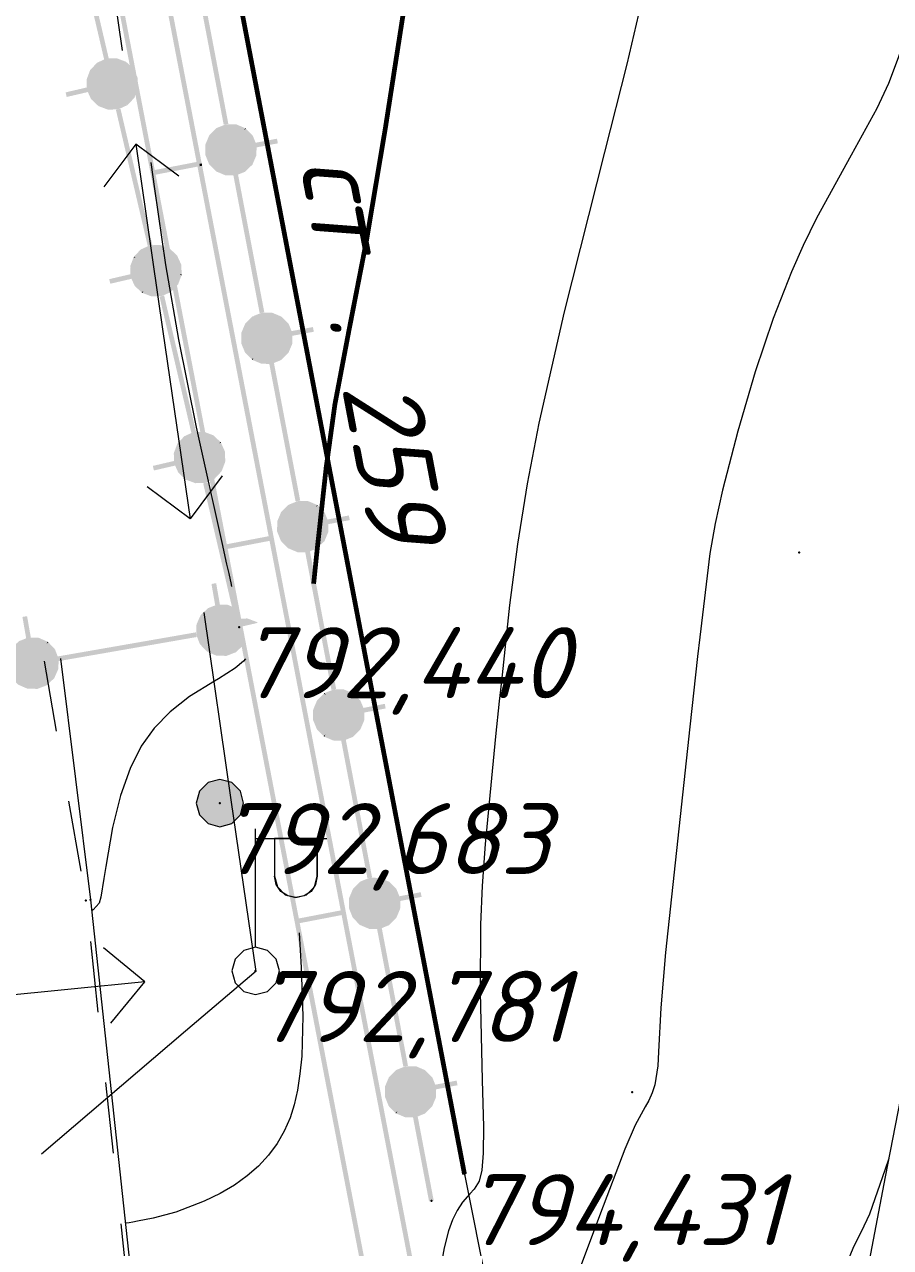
# Model space of a CAD drawing. Header units: metres. Extents: x 629572 to 645168, y 4785785 to 4790166.
# Drawn here: x 634845.56 to 634863.84, y 4788243.38 to 4788269.22 of the extents above; entities that cross this region are included whole.
import ezdxf

# ---------------------------------------------------------------- set-up
doc = ezdxf.new("R2010")
doc.units = ezdxf.units.M
doc.linetypes.add('Сплошная', pattern=[0])
doc.linetypes.add('Штриховая 1.5-1.5', pattern=[3, 1.5, -1.5])
doc.layers.get('0').update_dxf_attribs({"linetype": 'CONTINUOUS'})
for name, color, linetype in [('Газопровод подземный', 7, 'CONTINUOUS'), ('Горизонтали', 7, 'CONTINUOUS'), ('Дороги  грунтовые_ проселочные (бровка-сплошная)', 7, 'CONTINUOUS'), ('Дороги с покрытием (край_ бровка)', 7, 'CONTINUOUS'), ('Нурсултан', 7, 'CONTINUOUS'), ('Ограды каменные и жб (H более 1м) - по краю', 7, 'CONTINUOUS'), ('Ограды металлические (H более 1м) на металлических круглых столбах с шагом', 7, 'CONTINUOUS'), ('Проезжие части улиц и тротуаров (без бортового камня)', 7, 'CONTINUOUS'), ('Столбы металлические', 7, 'CONTINUOUS'), ('Фонарь электр._ на мет.столб', 7, 'CONTINUOUS')]:
    doc.layers.add(name, color=color, linetype=linetype)
doc.layers.add('ЛЭП н.напряж. подзем.', color=10, linetype='SIL_KAB_NIZVOLT', lineweight=13)
doc.styles.add('ISOCPEUR', font='isocpeui.ttf')
doc.styles.get("Standard").update_dxf_attribs({"font": 'isocpeui.ttf'})
doc.linetypes.add('GAZ_NADZ', pattern='A,10,-2.2,["|",Standard,S=1.8,R=0,X=-1.5,Y=-1],0,["-",Standard,S=1.5,R=0,X=-1.5,Y=0.05],-0.05', length=12.25)
doc.linetypes.add('GAZ_PODZ', pattern='A,4,-2.2,["|",Standard,S=1.8,R=0,X=-1.5,Y=-1],0,["-",Standard,S=1.5,R=0,X=-1.5,Y=0.05],4,-2,10,-2', length=24.2)
doc.linetypes.add('SIL_KAB_NIZVOLT', pattern='A,1,["<",Standard,S=1.6,R=0,X=-1,Y=-0.8],6,0,1,[">",Standard,S=1.6,R=0,X=-0.8,Y=-0.8],-2,8,-2', length=20)

# ---------------------------------------------------------------- blocks, each defined once
blk = doc.blocks.new('34 - 110.1.1 фонарь на  метал.столб')
at = {"color": 7, "linetype": 'Continuous', "lineweight": 0, "flags": 128}
for points in [[(0, 0.5), (0, 3)], [(0, 2.8), (1.5, 2.8)], [(0.4, 2.8), (0.4, 2)], [(1.3, 2.8), (1.3, 2)], [(1.3, 2), (1.266, 1.828), (1.168, 1.682), (1.022, 1.584), (0.85, 1.55), (0.678, 1.584), (0.532, 1.682), (0.434, 1.828), (0.4, 2)]]:
    blk.add_lwpolyline(points, dxfattribs=at)
at = {"color": 7, "linetype": 'Continuous', "lineweight": 0, "true_color": 0xffffff, "flags": 128}
blk.add_lwpolyline([(1.3, 2.8), (0.4, 2.8), (0.4, 2), (0.46, 1.775), (0.625, 1.61), (0.85, 1.55), (1.075, 1.61), (1.24, 1.775), (1.3, 2), (1.3, 2.8)], close=True, dxfattribs=at)
at = {"color": 7, "linetype": 'Continuous', "lineweight": 0, "flags": 128}
blk.add_lwpolyline([(0, 0.5), (-0.25, 0.433), (-0.433, 0.25), (-0.5, 0), (-0.433, -0.25), (-0.25, -0.433), (0, -0.5), (0.25, -0.433), (0.433, -0.25), (0.5, 0), (0.433, 0.25), (0.25, 0.433), (0, 0.5)], close=True, dxfattribs=at)
at = {"color": 7, "style": 'ISOCPEUR', "flags": 1}
for tag in ['X', 'Отметка', 'Имя объекта CREDO-III', 'Код объекта CREDO-III', 'Y']:
    blk.add_attdef(tag, (0, 0), '', height=2.5, dxfattribs=at)
blk = doc.blocks.new('22 - 107.1.1 столбы метал d-1.0')
blk.add_hatch(color=7).paths.add_polyline_path([(0, 0.5), (-0.25, 0.433), (-0.433, 0.25), (-0.5, 0), (-0.433, -0.25), (-0.25, -0.433), (0, -0.5), (0.25, -0.433), (0.433, -0.25), (0.5, 0), (0.433, 0.25), (0.25, 0.433), (0, 0.5)])
at = {"color": 7, "linetype": 'Continuous', "lineweight": 0, "flags": 128}
blk.add_lwpolyline([(0, 0.5), (-0.25, 0.433), (-0.433, 0.25), (-0.5, 0), (-0.433, -0.25), (-0.25, -0.433), (0, -0.5), (0.25, -0.433), (0.433, -0.25), (0.5, 0), (0.433, 0.25), (0.25, 0.433), (0, 0.5)], close=True, dxfattribs=at)
at = {"color": 7, "style": 'ISOCPEUR', "flags": 1}
for tag in ['Отметка(высота) верхнего провода', 'Отметка(высота) нижнего провода', 'X', 'Высота', 'Отметка', 'Имя объекта CREDO-III', 'Код объекта CREDO-III', 'Номер', 'Y']:
    blk.add_attdef(tag, (0, 0), '', height=2.5, dxfattribs=at)

msp = doc.modelspace()

# ---------------------------------------------------------------- hatches: boundary and pattern name
at = {"layer": 'Ограды каменные и жб (H более 1м) - по краю'}
for points in [[(634847.107, 4788271.857), (634847.647, 4788269.052), (634848.219, 4788266.078), (634848.228, 4788266.029), (634848.277, 4788266.038), (634849.259, 4788266.227), (634849.25, 4788266.276), (634849.299, 4788266.286), (634848.727, 4788269.26), (634848.187, 4788272.065), (634847.788, 4788274.142), (634847.69, 4788274.123), (634848.089, 4788272.046), (634848.629, 4788269.241), (634849.191, 4788266.316), (634848.308, 4788266.146), (634847.745, 4788269.071), (634847.205, 4788271.876), (634846.806, 4788273.953), (634846.708, 4788273.934)], [(634849.259, 4788266.227), (634849.309, 4788266.237), (634849.299, 4788266.286), (634849.25, 4788266.276)], [(634848.628, 4788263.952), (634849.167, 4788261.147), (634849.74, 4788258.173), (634849.789, 4788258.182), (634849.74, 4788258.173), (634849.749, 4788258.124), (634849.798, 4788258.133), (634850.78, 4788258.322), (634850.829, 4788258.332), (634850.82, 4788258.381), (634850.248, 4788261.355), (634849.708, 4788264.16), (634849.309, 4788266.237), (634849.21, 4788266.218), (634849.61, 4788264.141), (634850.149, 4788261.336), (634850.712, 4788258.411), (634849.828, 4788258.241), (634849.266, 4788261.166), (634848.726, 4788263.971), (634848.327, 4788266.048), (634848.228, 4788266.029)], [(634850.149, 4788256.047), (634850.688, 4788253.242), (634851.26, 4788250.268), (634851.27, 4788250.219), (634851.319, 4788250.228), (634851.309, 4788250.277), (634851.319, 4788250.228), (634852.301, 4788250.417), (634852.35, 4788250.427), (634852.341, 4788250.476), (634851.768, 4788253.45), (634851.229, 4788256.255), (634850.829, 4788258.332), (634850.731, 4788258.313), (634851.131, 4788256.236), (634851.67, 4788253.431), (634852.233, 4788250.506), (634851.349, 4788250.336), (634850.786, 4788253.261), (634850.247, 4788256.066), (634849.847, 4788258.143), (634849.749, 4788258.124)], [(634851.669, 4788248.142), (634852.209, 4788245.337), (634852.781, 4788242.363), (634852.79, 4788242.314), (634852.84, 4788242.323), (634853.822, 4788242.512), (634853.871, 4788242.521), (634853.861, 4788242.571), (634853.289, 4788245.545), (634852.75, 4788248.35), (634852.35, 4788250.427), (634852.252, 4788250.408), (634852.651, 4788248.331), (634853.191, 4788245.526), (634853.754, 4788242.601), (634852.87, 4788242.431), (634852.307, 4788245.356), (634851.768, 4788248.161), (634851.368, 4788250.238), (634851.27, 4788250.219)]]:
    msp.add_hatch(color=7, dxfattribs=at).paths.add_polyline_path(points)
at = {"layer": 'Ограды металлические (H более 1м) на металлических круглых столбах с шагом'}
for points in [[(634847.337, 4788268.503), (634846.664, 4788271.384), (634846.567, 4788271.362), (634847.24, 4788268.48), (634847.099, 4788268.416), (634847.12, 4788268.371), (634847.103, 4788268.41), (634847.099, 4788268.416), (634847.09, 4788268.412), (634847.084, 4788268.405), (634847.12, 4788268.371), (634847.084, 4788268.405), (634846.95, 4788268.263), (634846.943, 4788268.255), (634846.94, 4788268.246), (634846.871, 4788268.063), (634846.907, 4788268.05), (634846.902, 4788268.052), (634846.871, 4788268.063), (634846.868, 4788268.054), (634846.868, 4788268.044), (634846.918, 4788268.046), (634846.868, 4788268.044), (634846.878, 4788268.026), (634846.918, 4788267.955), (634846.868, 4788268.044), (634846.873, 4788267.89), (634846.426, 4788267.786), (634846.449, 4788267.689), (634846.896, 4788267.793), (634846.951, 4788267.671), (634846.959, 4788267.653), (634846.971, 4788267.637), (634847.064, 4788267.549), (634847.113, 4788267.503), (634847.147, 4788267.54), (634847.113, 4788267.503), (634847.13, 4788267.493), (634847.172, 4788267.477), (634847.312, 4788267.424), (634847.33, 4788267.471), (634847.312, 4788267.424), (634847.322, 4788267.421), (634847.332, 4788267.421), (634847.527, 4788267.428), (634847.525, 4788267.466), (634847.525, 4788267.468), (634847.527, 4788267.428), (634847.537, 4788267.428), (634847.546, 4788267.432), (634847.608, 4788267.511), (634847.584, 4788267.48), (634847.546, 4788267.432), (634847.723, 4788267.513), (634847.707, 4788267.549), (634847.72, 4788267.52), (634847.723, 4788267.513), (634847.732, 4788267.517), (634847.739, 4788267.524), (634847.703, 4788267.558), (634847.739, 4788267.524), (634847.873, 4788267.666), (634847.879, 4788267.674), (634847.883, 4788267.683), (634847.952, 4788267.866), (634847.916, 4788267.879), (634847.921, 4788267.877), (634847.952, 4788267.866), (634847.955, 4788267.885), (634847.905, 4788267.883), (634847.955, 4788267.885), (634847.945, 4788267.903), (634847.905, 4788267.975), (634847.955, 4788267.885), (634847.948, 4788268.08), (634847.948, 4788268.09), (634847.944, 4788268.099), (634847.871, 4788268.258), (634847.863, 4788268.277), (634847.852, 4788268.292), (634847.758, 4788268.38), (634847.709, 4788268.426), (634847.675, 4788268.389), (634847.709, 4788268.426), (634847.693, 4788268.436), (634847.65, 4788268.452), (634847.51, 4788268.505), (634847.493, 4788268.458), (634847.51, 4788268.505), (634847.501, 4788268.508), (634847.491, 4788268.508)], [(634849.209, 4788270.01), (634849.763, 4788267.104), (634849.861, 4788267.122), (634849.307, 4788270.029), (634849.45, 4788270.087), (634849.467, 4788270.097), (634849.488, 4788270.164), (634849.488, 4788270.164), (634849.467, 4788270.097), (634849.606, 4788270.234), (634849.617, 4788270.25), (634849.57, 4788270.27), (634849.617, 4788270.25), (634849.693, 4788270.43), (634849.697, 4788270.449), (634849.687, 4788270.467), (634849.651, 4788270.541), (634849.697, 4788270.449), (634849.698, 4788270.603), (634850.149, 4788270.689), (634850.13, 4788270.787), (634849.679, 4788270.701), (634849.629, 4788270.826), (634849.621, 4788270.844), (634849.575, 4788270.825), (634849.575, 4788270.825), (634849.621, 4788270.844), (634849.618, 4788270.853), (634849.611, 4788270.861), (634849.587, 4788270.838), (634849.576, 4788270.827), (634849.611, 4788270.861), (634849.521, 4788270.952), (634849.474, 4788271), (634849.438, 4788270.965), (634849.474, 4788271), (634849.467, 4788271.007), (634849.458, 4788271.011), (634849.416, 4788271.028), (634849.278, 4788271.087), (634849.269, 4788271.091), (634849.259, 4788271.091), (634849.064, 4788271.092), (634849.063, 4788271.053), (634849.063, 4788271.052), (634849.063, 4788271.052), (634849.064, 4788271.092), (634849.054, 4788271.092), (634849.045, 4788271.089), (634848.979, 4788271.012), (634848.979, 4788271.012), (634849.005, 4788271.042), (634849.045, 4788271.089), (634848.864, 4788271.015), (634848.883, 4788270.969), (634848.867, 4788271.008), (634848.864, 4788271.015), (634848.855, 4788271.012), (634848.847, 4788271.005), (634848.708, 4788270.868), (634848.74, 4788270.836), (634848.72, 4788270.856), (634848.708, 4788270.868), (634848.701, 4788270.861), (634848.697, 4788270.852), (634848.744, 4788270.832), (634848.744, 4788270.832), (634848.697, 4788270.852), (634848.702, 4788270.796), (634848.704, 4788270.762), (634848.704, 4788270.762), (634848.697, 4788270.852), (634848.621, 4788270.672), (634848.667, 4788270.652), (634848.651, 4788270.659), (634848.621, 4788270.672), (634848.617, 4788270.653), (634848.627, 4788270.635), (634848.663, 4788270.561), (634848.663, 4788270.561), (634848.617, 4788270.653), (634848.616, 4788270.458), (634848.616, 4788270.448), (634848.619, 4788270.439), (634848.685, 4788270.276), (634848.693, 4788270.258), (634848.703, 4788270.241), (634848.793, 4788270.15), (634848.84, 4788270.102), (634848.856, 4788270.091), (634848.863, 4788270.107), (634848.876, 4788270.138), (634848.856, 4788270.091), (634848.898, 4788270.074), (634849.036, 4788270.015), (634849.056, 4788270.061), (634849.055, 4788270.023), (634849.056, 4788270.061), (634849.036, 4788270.015), (634849.055, 4788270.011)], [(634848.258, 4788264.558), (634847.585, 4788267.439), (634847.488, 4788267.417), (634848.161, 4788264.535), (634848.02, 4788264.471), (634848.004, 4788264.46), (634847.985, 4788264.393), (634848.004, 4788264.46), (634847.871, 4788264.318), (634847.908, 4788264.284), (634847.861, 4788264.301), (634847.867, 4788264.246), (634847.871, 4788264.211), (634847.861, 4788264.301), (634847.792, 4788264.119), (634847.839, 4788264.101), (634847.822, 4788264.107), (634847.792, 4788264.119), (634847.789, 4788264.109), (634847.789, 4788264.099), (634847.799, 4788264.082), (634847.839, 4788264.01), (634847.789, 4788264.099), (634847.794, 4788263.945), (634847.347, 4788263.841), (634847.37, 4788263.744), (634847.817, 4788263.848), (634847.872, 4788263.726), (634847.88, 4788263.708), (634847.926, 4788263.728), (634847.88, 4788263.708), (634847.884, 4788263.699), (634847.892, 4788263.692), (634847.985, 4788263.604), (634848.034, 4788263.558), (634848.068, 4788263.595), (634848.051, 4788263.548), (634848.093, 4788263.532), (634848.233, 4788263.479), (634848.243, 4788263.476), (634848.253, 4788263.476), (634848.252, 4788263.484), (634848.251, 4788263.526), (634848.253, 4788263.476), (634848.448, 4788263.483), (634848.446, 4788263.522), (634848.446, 4788263.523), (634848.448, 4788263.483), (634848.457, 4788263.483), (634848.467, 4788263.487), (634848.644, 4788263.568), (634848.624, 4788263.613), (634848.641, 4788263.575), (634848.644, 4788263.568), (634848.653, 4788263.572), (634848.66, 4788263.579), (634848.624, 4788263.613), (634848.66, 4788263.579), (634848.679, 4788263.646), (634848.66, 4788263.579), (634848.793, 4788263.722), (634848.8, 4788263.729), (634848.804, 4788263.738), (634848.757, 4788263.756), (634848.804, 4788263.738), (634848.797, 4788263.794), (634848.793, 4788263.828), (634848.804, 4788263.738), (634848.872, 4788263.921), (634848.826, 4788263.938), (634848.876, 4788263.94), (634848.866, 4788263.958), (634848.842, 4788264), (634848.876, 4788263.94), (634848.869, 4788264.135), (634848.869, 4788264.145), (634848.865, 4788264.154), (634848.792, 4788264.313), (634848.784, 4788264.332), (634848.773, 4788264.347), (634848.751, 4788264.324), (634848.739, 4788264.311), (634848.773, 4788264.347), (634848.679, 4788264.435), (634848.63, 4788264.481), (634848.623, 4788264.488), (634848.614, 4788264.491), (634848.571, 4788264.507), (634848.431, 4788264.56), (634848.422, 4788264.563), (634848.412, 4788264.563), (634848.412, 4788264.555), (634848.413, 4788264.526), (634848.412, 4788264.563)], [(634849.968, 4788266.031), (634850.522, 4788263.124), (634850.62, 4788263.143), (634850.066, 4788266.05), (634850.209, 4788266.107), (634850.19, 4788266.154), (634850.206, 4788266.114), (634850.209, 4788266.107), (634850.218, 4788266.111), (634850.225, 4788266.118), (634850.364, 4788266.255), (634850.344, 4788266.276), (634850.352, 4788266.267), (634850.364, 4788266.255), (634850.371, 4788266.262), (634850.375, 4788266.271), (634850.329, 4788266.291), (634850.329, 4788266.291), (634850.375, 4788266.271), (634850.451, 4788266.451), (634850.455, 4788266.47), (634850.446, 4788266.488), (634850.409, 4788266.561), (634850.455, 4788266.47), (634850.456, 4788266.624), (634850.907, 4788266.71), (634850.888, 4788266.808), (634850.438, 4788266.722), (634850.387, 4788266.846), (634850.38, 4788266.865), (634850.333, 4788266.846), (634850.333, 4788266.846), (634850.38, 4788266.865), (634850.369, 4788266.881), (634850.279, 4788266.973), (634850.232, 4788267.02), (634850.197, 4788266.985), (634850.216, 4788267.031), (634850.174, 4788267.049), (634850.036, 4788267.107), (634850.017, 4788267.061), (634850.036, 4788267.107), (634850.017, 4788267.111), (634849.822, 4788267.113), (634849.822, 4788267.074), (634849.822, 4788267.073), (634849.822, 4788267.073), (634849.822, 4788267.113), (634849.812, 4788267.113), (634849.803, 4788267.109), (634849.622, 4788267.036), (634849.641, 4788266.99), (634849.625, 4788267.029), (634849.622, 4788267.036), (634849.613, 4788267.032), (634849.606, 4788267.025), (634849.641, 4788266.99), (634849.606, 4788267.025), (634849.584, 4788266.959), (634849.606, 4788267.025), (634849.467, 4788266.888), (634849.456, 4788266.872), (634849.38, 4788266.693), (634849.376, 4788266.674), (634849.385, 4788266.655), (634849.422, 4788266.582), (634849.422, 4788266.582), (634849.376, 4788266.674), (634849.374, 4788266.478), (634849.374, 4788266.469), (634849.378, 4788266.459), (634849.444, 4788266.297), (634849.451, 4788266.278), (634849.497, 4788266.297), (634849.497, 4788266.297), (634849.451, 4788266.278), (634849.455, 4788266.269), (634849.462, 4788266.262), (634849.485, 4788266.285), (634849.496, 4788266.296), (634849.462, 4788266.262), (634849.552, 4788266.171), (634849.599, 4788266.123), (634849.634, 4788266.158), (634849.599, 4788266.123), (634849.606, 4788266.116), (634849.615, 4788266.112), (634849.657, 4788266.094), (634849.794, 4788266.036), (634849.804, 4788266.032), (634849.814, 4788266.032)], [(634850.21, 4788267.016), (634850.197, 4788266.985), (634850.232, 4788267.02), (634850.216, 4788267.031)], [(634847.883, 4788264.306), (634847.871, 4788264.318), (634847.861, 4788264.301), (634847.908, 4788264.284)], [(634848.842, 4788263.932), (634848.872, 4788263.921), (634848.876, 4788263.94), (634848.826, 4788263.938)], [(634848.057, 4788263.564), (634848.068, 4788263.595), (634848.034, 4788263.558), (634848.051, 4788263.548)], [(634849.179, 4788260.613), (634848.506, 4788263.494), (634848.409, 4788263.472), (634849.081, 4788260.59), (634848.941, 4788260.527), (634848.932, 4788260.522), (634848.925, 4788260.515), (634848.906, 4788260.448), (634848.925, 4788260.515), (634848.792, 4788260.373), (634848.782, 4788260.356), (634848.828, 4788260.339), (634848.782, 4788260.356), (634848.713, 4788260.174), (634848.71, 4788260.154), (634848.715, 4788260), (634848.268, 4788259.896), (634848.291, 4788259.799), (634848.738, 4788259.903), (634848.793, 4788259.781), (634848.801, 4788259.763), (634848.805, 4788259.754), (634848.813, 4788259.747), (634848.835, 4788259.771), (634848.847, 4788259.783), (634848.813, 4788259.747), (634848.906, 4788259.659), (634848.955, 4788259.614), (634848.962, 4788259.607), (634848.971, 4788259.603), (634849.014, 4788259.587), (634849.154, 4788259.535), (634849.163, 4788259.531), (634849.173, 4788259.531), (634849.173, 4788259.539), (634849.172, 4788259.573), (634849.173, 4788259.531), (634849.368, 4788259.538), (634849.378, 4788259.538), (634849.387, 4788259.542), (634849.45, 4788259.621), (634849.425, 4788259.59), (634849.387, 4788259.542), (634849.565, 4788259.623), (634849.574, 4788259.627), (634849.581, 4788259.634), (634849.6, 4788259.701), (634849.581, 4788259.634), (634849.714, 4788259.777), (634849.724, 4788259.793), (634849.678, 4788259.811), (634849.724, 4788259.793), (634849.793, 4788259.976), (634849.796, 4788259.995), (634849.746, 4788259.993), (634849.796, 4788259.995), (634849.79, 4788260.19), (634849.75, 4788260.189), (634849.79, 4788260.19), (634849.79, 4788260.2), (634849.785, 4788260.209), (634849.749, 4788260.192), (634849.785, 4788260.209), (634849.713, 4788260.369), (634849.705, 4788260.387), (634849.659, 4788260.366), (634849.694, 4788260.403), (634849.6, 4788260.49), (634849.551, 4788260.536), (634849.544, 4788260.543), (634849.535, 4788260.546), (634849.492, 4788260.562), (634849.352, 4788260.615), (634849.333, 4788260.618)], [(634850.726, 4788262.051), (634851.28, 4788259.145), (634851.378, 4788259.164), (634850.824, 4788262.07), (634850.967, 4788262.128), (634850.983, 4788262.139), (634850.948, 4788262.174), (634850.983, 4788262.139), (634851.005, 4788262.205), (634851.005, 4788262.205), (634850.983, 4788262.139), (634851.122, 4788262.276), (634851.133, 4788262.292), (634851.087, 4788262.311), (634851.133, 4788262.292), (634851.209, 4788262.471), (634851.213, 4788262.49), (634851.204, 4788262.509), (634851.167, 4788262.582), (634851.167, 4788262.582), (634851.213, 4788262.49), (634851.215, 4788262.644), (634851.666, 4788262.73), (634851.647, 4788262.829), (634851.196, 4788262.743), (634851.146, 4788262.867), (634851.138, 4788262.886), (634851.092, 4788262.867), (634851.092, 4788262.867), (634851.138, 4788262.886), (634851.134, 4788262.895), (634851.127, 4788262.902), (634851.104, 4788262.879), (634851.093, 4788262.868), (634851.127, 4788262.902), (634851.037, 4788262.993), (634850.991, 4788263.041), (634850.955, 4788263.006), (634850.991, 4788263.041), (634850.984, 4788263.048), (634850.974, 4788263.052), (634850.933, 4788263.07), (634850.795, 4788263.128), (634850.786, 4788263.132), (634850.776, 4788263.132), (634850.581, 4788263.133), (634850.58, 4788263.095), (634850.58, 4788263.093), (634850.58, 4788263.093), (634850.581, 4788263.133), (634850.571, 4788263.134), (634850.561, 4788263.13), (634850.496, 4788263.054), (634850.521, 4788263.083), (634850.561, 4788263.13), (634850.381, 4788263.057), (634850.399, 4788263.01), (634850.383, 4788263.05), (634850.381, 4788263.057), (634850.371, 4788263.053), (634850.364, 4788263.046), (634850.225, 4788262.909), (634850.257, 4788262.877), (634850.237, 4788262.897), (634850.225, 4788262.909), (634850.218, 4788262.902), (634850.214, 4788262.893), (634850.26, 4788262.873), (634850.26, 4788262.873), (634850.214, 4788262.893), (634850.218, 4788262.837), (634850.221, 4788262.803), (634850.221, 4788262.803), (634850.214, 4788262.893), (634850.138, 4788262.713), (634850.184, 4788262.694), (634850.168, 4788262.701), (634850.138, 4788262.713), (634850.134, 4788262.694), (634850.143, 4788262.676), (634850.18, 4788262.603), (634850.18, 4788262.603), (634850.134, 4788262.694), (634850.133, 4788262.499), (634850.173, 4788262.499), (634850.173, 4788262.499), (634850.133, 4788262.499), (634850.133, 4788262.489), (634850.136, 4788262.48), (634850.173, 4788262.495), (634850.136, 4788262.48), (634850.202, 4788262.318), (634850.21, 4788262.299), (634850.256, 4788262.318), (634850.256, 4788262.318), (634850.21, 4788262.299), (634850.22, 4788262.283), (634850.31, 4788262.191), (634850.357, 4788262.144), (634850.393, 4788262.179), (634850.373, 4788262.133), (634850.415, 4788262.115), (634850.553, 4788262.057), (634850.572, 4788262.103), (634850.572, 4788262.103), (634850.553, 4788262.057), (634850.572, 4788262.053)], [(634850.38, 4788262.148), (634850.393, 4788262.179), (634850.357, 4788262.144), (634850.373, 4788262.133)], [(634849.694, 4788260.403), (634849.671, 4788260.379), (634849.659, 4788260.366), (634849.705, 4788260.387), (634849.701, 4788260.396)], [(634850.1, 4788256.668), (634849.427, 4788259.549), (634849.33, 4788259.527), (634849.937, 4788256.923), (634849.856, 4788256.959), (634849.836, 4788256.913), (634849.843, 4788256.93), (634849.856, 4788256.959), (634849.837, 4788256.963), (634849.683, 4788256.967), (634849.604, 4788257.419), (634849.505, 4788257.402), (634849.584, 4788256.95), (634849.459, 4788256.901), (634849.441, 4788256.894), (634849.459, 4788256.848), (634849.441, 4788256.894), (634849.431, 4788256.891), (634849.424, 4788256.884), (634849.446, 4788256.86), (634849.449, 4788256.858), (634849.424, 4788256.884), (634849.331, 4788256.795), (634849.283, 4788256.749), (634849.272, 4788256.733), (634849.287, 4788256.726), (634849.317, 4788256.713), (634849.272, 4788256.733), (634849.253, 4788256.692), (634849.193, 4788256.555), (634849.239, 4788256.535), (634849.193, 4788256.555), (634849.189, 4788256.536), (634849.184, 4788256.341), (634849.223, 4788256.34), (634849.224, 4788256.34), (634849.184, 4788256.341), (634849.184, 4788256.331), (634849.187, 4788256.321), (634849.258, 4788256.139), (634849.268, 4788256.123), (634849.304, 4788256.158), (634849.268, 4788256.123), (634849.334, 4788256.1), (634849.268, 4788256.123), (634849.403, 4788255.982), (634849.439, 4788256.016), (634849.415, 4788255.993), (634849.403, 4788255.982), (634849.419, 4788255.971), (634849.475, 4788255.974), (634849.509, 4788255.976), (634849.419, 4788255.971), (634849.597, 4788255.892), (634849.616, 4788255.888), (634849.811, 4788255.883), (634849.812, 4788255.923), (634849.811, 4788255.883), (634849.821, 4788255.883), (634849.831, 4788255.886), (634849.816, 4788255.924), (634849.831, 4788255.886), (634849.994, 4788255.95), (634850.013, 4788255.957), (634850.029, 4788255.967), (634850.007, 4788255.991), (634849.995, 4788256.003), (634850.029, 4788255.967), (634850.122, 4788256.056), (634850.159, 4788256.092), (634850.155, 4788256.118), (634850.136, 4788256.138), (634850.155, 4788256.118), (634850.153, 4788256.131), (634850.131, 4788256.252), (634850.114, 4788256.352), (634850.09, 4788256.489), (634850.225, 4788256.521), (634850.382, 4788256.557), (634850.391, 4788256.559), (634850.41, 4788256.564), (634850.444, 4788256.572), (634850.457, 4788256.575), (634850.483, 4788256.581), (634850.472, 4788256.591), (634850.465, 4788256.598), (634850.455, 4788256.601), (634850.413, 4788256.617), (634850.273, 4788256.67), (634850.263, 4788256.673), (634850.254, 4788256.673)], [(634851.484, 4788258.072), (634852.038, 4788255.165), (634852.137, 4788255.184), (634851.583, 4788258.091), (634851.725, 4788258.149), (634851.707, 4788258.195), (634851.723, 4788258.156), (634851.725, 4788258.149), (634851.735, 4788258.152), (634851.742, 4788258.159), (634851.881, 4788258.296), (634851.861, 4788258.317), (634851.869, 4788258.308), (634851.881, 4788258.296), (634851.888, 4788258.303), (634851.892, 4788258.312), (634851.846, 4788258.332), (634851.846, 4788258.332), (634851.892, 4788258.312), (634851.968, 4788258.492), (634851.972, 4788258.511), (634851.963, 4788258.529), (634851.926, 4788258.603), (634851.972, 4788258.511), (634851.973, 4788258.665), (634852.424, 4788258.751), (634852.405, 4788258.849), (634851.954, 4788258.763), (634851.904, 4788258.888), (634851.897, 4788258.906), (634851.85, 4788258.887), (634851.85, 4788258.887), (634851.897, 4788258.906), (634851.886, 4788258.922), (634851.796, 4788259.014), (634851.749, 4788259.062), (634851.713, 4788259.026), (634851.733, 4788259.072), (634851.691, 4788259.09), (634851.553, 4788259.149), (634851.534, 4788259.103), (634851.553, 4788259.149), (634851.534, 4788259.153), (634851.339, 4788259.154), (634851.329, 4788259.154), (634851.32, 4788259.15), (634851.335, 4788259.113), (634851.335, 4788259.113), (634851.32, 4788259.15), (634851.139, 4788259.077), (634851.123, 4788259.067), (634851.158, 4788259.031), (634851.123, 4788259.067), (634851.101, 4788259), (634851.123, 4788259.067), (634850.984, 4788258.93), (634850.973, 4788258.914), (634851.019, 4788258.894), (634850.973, 4788258.914), (634850.897, 4788258.734), (634850.893, 4788258.715), (634850.902, 4788258.697), (634850.939, 4788258.623), (634850.939, 4788258.623), (634850.893, 4788258.715), (634850.891, 4788258.52), (634850.931, 4788258.519), (634850.891, 4788258.52), (634850.891, 4788258.51), (634850.895, 4788258.501), (634850.932, 4788258.516), (634850.895, 4788258.501), (634850.96, 4788258.338), (634850.968, 4788258.32), (634851.014, 4788258.339), (634851.014, 4788258.339), (634850.968, 4788258.32), (634850.972, 4788258.311), (634850.979, 4788258.303), (634851.002, 4788258.326), (634851.013, 4788258.337), (634850.979, 4788258.303), (634851.069, 4788258.212), (634851.116, 4788258.164), (634851.151, 4788258.199), (634851.116, 4788258.164), (634851.122, 4788258.157), (634851.132, 4788258.153), (634851.173, 4788258.136), (634851.311, 4788258.077), (634851.32, 4788258.073), (634851.33, 4788258.073)], [(634851.726, 4788259.057), (634851.713, 4788259.026), (634851.749, 4788259.062), (634851.733, 4788259.072)], [(634846.278, 4788255.772), (634849.192, 4788256.281), (634849.175, 4788256.38), (634846.26, 4788255.871), (634846.205, 4788256.014), (634846.194, 4788256.031), (634846.158, 4788255.996), (634846.194, 4788256.031), (634846.128, 4788256.054), (634846.194, 4788256.031), (634846.06, 4788256.172), (634846.023, 4788256.138), (634846.044, 4788256.183), (634845.988, 4788256.18), (634845.954, 4788256.178), (634846.044, 4788256.183), (634845.865, 4788256.262), (634845.846, 4788256.266), (634845.845, 4788256.216), (634845.846, 4788256.266), (634845.828, 4788256.258), (634845.754, 4788256.222), (634845.846, 4788256.266), (634845.692, 4788256.27), (634845.613, 4788256.722), (634845.515, 4788256.705), (634845.594, 4788256.253), (634845.469, 4788256.204), (634845.45, 4788256.197), (634845.434, 4788256.187), (634845.456, 4788256.163), (634845.468, 4788256.151), (634845.434, 4788256.187), (634845.341, 4788256.098), (634845.292, 4788256.052), (634845.327, 4788256.016), (634845.292, 4788256.052), (634845.285, 4788256.045), (634845.281, 4788256.036), (634845.296, 4788256.029), (634845.304, 4788256.026), (634845.281, 4788256.036), (634845.263, 4788255.995), (634845.202, 4788255.858), (634845.198, 4788255.849), (634845.198, 4788255.839), (634845.194, 4788255.644), (634845.193, 4788255.634), (634845.197, 4788255.624), (634845.267, 4788255.442), (634845.278, 4788255.426), (634845.412, 4788255.285), (634845.419, 4788255.278), (634845.428, 4788255.274), (634845.607, 4788255.195), (634845.627, 4788255.24), (634845.62, 4788255.224), (634845.607, 4788255.195), (634845.626, 4788255.19), (634845.821, 4788255.186), (634845.822, 4788255.226), (634845.821, 4788255.186), (634845.831, 4788255.186), (634845.84, 4788255.189), (634846.004, 4788255.252), (634846.022, 4788255.26), (634846.004, 4788255.306), (634846.022, 4788255.26), (634846.031, 4788255.263), (634846.039, 4788255.27), (634846.016, 4788255.294), (634846.013, 4788255.297), (634846.039, 4788255.27), (634846.131, 4788255.359), (634846.18, 4788255.405), (634846.191, 4788255.421), (634846.176, 4788255.427), (634846.145, 4788255.441), (634846.191, 4788255.421), (634846.209, 4788255.462), (634846.27, 4788255.599), (634846.224, 4788255.619), (634846.27, 4788255.599), (634846.274, 4788255.618)], [(634846.048, 4788256.161), (634846.06, 4788256.172), (634846.044, 4788256.183), (634846.023, 4788256.138)], [(634852.243, 4788254.093), (634852.797, 4788251.186), (634852.895, 4788251.205), (634852.341, 4788254.111), (634852.484, 4788254.169), (634852.465, 4788254.216), (634852.481, 4788254.176), (634852.484, 4788254.169), (634852.493, 4788254.173), (634852.5, 4788254.18), (634852.465, 4788254.216), (634852.5, 4788254.18), (634852.522, 4788254.246), (634852.522, 4788254.246), (634852.5, 4788254.18), (634852.639, 4788254.317), (634852.65, 4788254.333), (634852.726, 4788254.513), (634852.73, 4788254.532), (634852.721, 4788254.55), (634852.684, 4788254.623), (634852.73, 4788254.532), (634852.732, 4788254.686), (634853.182, 4788254.772), (634853.164, 4788254.87), (634852.713, 4788254.784), (634852.662, 4788254.908), (634852.655, 4788254.927), (634852.609, 4788254.908), (634852.609, 4788254.908), (634852.655, 4788254.927), (634852.651, 4788254.936), (634852.644, 4788254.943), (634852.621, 4788254.92), (634852.61, 4788254.909), (634852.644, 4788254.943), (634852.554, 4788255.035), (634852.507, 4788255.082), (634852.472, 4788255.047), (634852.507, 4788255.082), (634852.5, 4788255.089), (634852.491, 4788255.093), (634852.449, 4788255.111), (634852.312, 4788255.169), (634852.303, 4788255.173), (634852.293, 4788255.173), (634852.097, 4788255.175), (634852.088, 4788255.175), (634852.078, 4788255.171), (634852.093, 4788255.134), (634852.093, 4788255.134), (634852.078, 4788255.171), (634852.013, 4788255.095), (634852.013, 4788255.095), (634852.038, 4788255.125), (634852.078, 4788255.171), (634851.897, 4788255.098), (634851.916, 4788255.052), (634851.881, 4788255.087), (634851.742, 4788254.95), (634851.762, 4788254.93), (634851.754, 4788254.939), (634851.742, 4788254.95), (634851.735, 4788254.943), (634851.731, 4788254.934), (634851.777, 4788254.915), (634851.777, 4788254.915), (634851.731, 4788254.934), (634851.655, 4788254.755), (634851.651, 4788254.735), (634851.66, 4788254.717), (634851.697, 4788254.644), (634851.697, 4788254.644), (634851.651, 4788254.735), (634851.65, 4788254.54), (634851.69, 4788254.54), (634851.69, 4788254.54), (634851.65, 4788254.54), (634851.649, 4788254.53), (634851.653, 4788254.521), (634851.69, 4788254.536), (634851.653, 4788254.521), (634851.719, 4788254.359), (634851.726, 4788254.34), (634851.773, 4788254.359), (634851.773, 4788254.359), (634851.726, 4788254.34), (634851.737, 4788254.324), (634851.827, 4788254.233), (634851.874, 4788254.185), (634851.91, 4788254.22), (634851.89, 4788254.174), (634851.932, 4788254.156), (634852.07, 4788254.098), (634852.089, 4788254.144), (634852.089, 4788254.144), (634852.07, 4788254.098), (634852.089, 4788254.094)], [(634851.881, 4788255.087), (634851.916, 4788255.052), (634851.9, 4788255.091), (634851.897, 4788255.098), (634851.888, 4788255.094)], [(634851.897, 4788254.189), (634851.91, 4788254.22), (634851.874, 4788254.185), (634851.89, 4788254.174)], [(634853.001, 4788250.113), (634853.555, 4788247.207), (634853.653, 4788247.225), (634853.1, 4788250.132), (634853.242, 4788250.19), (634853.224, 4788250.236), (634853.239, 4788250.197), (634853.242, 4788250.19), (634853.252, 4788250.194), (634853.259, 4788250.201), (634853.398, 4788250.337), (634853.366, 4788250.37), (634853.386, 4788250.349), (634853.398, 4788250.337), (634853.405, 4788250.344), (634853.409, 4788250.354), (634853.363, 4788250.373), (634853.363, 4788250.373), (634853.409, 4788250.354), (634853.405, 4788250.409), (634853.402, 4788250.444), (634853.409, 4788250.354), (634853.485, 4788250.533), (634853.439, 4788250.553), (634853.455, 4788250.546), (634853.485, 4788250.533), (634853.489, 4788250.552), (634853.48, 4788250.57), (634853.443, 4788250.644), (634853.443, 4788250.644), (634853.489, 4788250.552), (634853.49, 4788250.706), (634853.941, 4788250.792), (634853.922, 4788250.891), (634853.471, 4788250.805), (634853.421, 4788250.929), (634853.413, 4788250.947), (634853.403, 4788250.964), (634853.313, 4788251.055), (634853.266, 4788251.103), (634853.25, 4788251.114), (634853.243, 4788251.099), (634853.23, 4788251.068), (634853.25, 4788251.114), (634853.208, 4788251.131), (634853.07, 4788251.19), (634853.051, 4788251.144), (634853.051, 4788251.182), (634853.051, 4788251.144), (634853.07, 4788251.19), (634853.051, 4788251.194), (634852.856, 4788251.195), (634852.846, 4788251.195), (634852.837, 4788251.192), (634852.852, 4788251.155), (634852.852, 4788251.155), (634852.837, 4788251.192), (634852.656, 4788251.119), (634852.64, 4788251.108), (634852.675, 4788251.072), (634852.64, 4788251.108), (634852.618, 4788251.042), (634852.64, 4788251.108), (634852.501, 4788250.971), (634852.49, 4788250.955), (634852.536, 4788250.935), (634852.536, 4788250.935), (634852.49, 4788250.955), (634852.413, 4788250.775), (634852.41, 4788250.756), (634852.419, 4788250.738), (634852.456, 4788250.664), (634852.456, 4788250.664), (634852.41, 4788250.756), (634852.408, 4788250.561), (634852.448, 4788250.561), (634852.408, 4788250.561), (634852.408, 4788250.551), (634852.412, 4788250.542), (634852.449, 4788250.557), (634852.412, 4788250.542), (634852.477, 4788250.379), (634852.485, 4788250.361), (634852.531, 4788250.38), (634852.531, 4788250.38), (634852.485, 4788250.361), (634852.489, 4788250.352), (634852.496, 4788250.345), (634852.519, 4788250.367), (634852.53, 4788250.379), (634852.496, 4788250.345), (634852.585, 4788250.253), (634852.632, 4788250.206), (634852.668, 4788250.241), (634852.632, 4788250.206), (634852.639, 4788250.199), (634852.648, 4788250.195), (634852.69, 4788250.177), (634852.828, 4788250.119), (634852.837, 4788250.115), (634852.847, 4788250.115)], [(634853.76, 4788246.134), (634854.098, 4788244.36), (634854.158, 4788244.371), (634854.196, 4788244.378), (634853.858, 4788246.153), (634854.001, 4788246.211), (634853.982, 4788246.257), (634853.998, 4788246.218), (634854.001, 4788246.211), (634854.01, 4788246.214), (634854.017, 4788246.221), (634853.982, 4788246.257), (634854.017, 4788246.221), (634854.156, 4788246.358), (634854.167, 4788246.374), (634854.163, 4788246.43), (634854.16, 4788246.464), (634854.16, 4788246.464), (634854.167, 4788246.374), (634854.243, 4788246.554), (634854.197, 4788246.573), (634854.213, 4788246.567), (634854.243, 4788246.554), (634854.247, 4788246.573), (634854.238, 4788246.591), (634854.201, 4788246.665), (634854.247, 4788246.573), (634854.248, 4788246.727), (634854.699, 4788246.813), (634854.68, 4788246.911), (634854.23, 4788246.825), (634854.179, 4788246.95), (634854.172, 4788246.968), (634854.168, 4788246.977), (634854.161, 4788246.984), (634854.138, 4788246.962), (634854.125, 4788246.949), (634854.125, 4788246.949), (634854.161, 4788246.984), (634854.071, 4788247.076), (634854.024, 4788247.123), (634854.017, 4788247.131), (634854.008, 4788247.134), (634853.966, 4788247.152), (634853.829, 4788247.211), (634853.809, 4788247.214), (634853.614, 4788247.216), (634853.604, 4788247.216), (634853.595, 4788247.212), (634853.61, 4788247.175), (634853.61, 4788247.175), (634853.595, 4788247.212), (634853.414, 4788247.139), (634853.433, 4788247.093), (634853.417, 4788247.132), (634853.414, 4788247.139), (634853.405, 4788247.135), (634853.398, 4788247.128), (634853.259, 4788246.992), (634853.279, 4788246.971), (634853.271, 4788246.98), (634853.259, 4788246.992), (634853.252, 4788246.985), (634853.248, 4788246.976), (634853.294, 4788246.956), (634853.294, 4788246.956), (634853.248, 4788246.976), (634853.172, 4788246.796), (634853.168, 4788246.787), (634853.168, 4788246.777), (634853.177, 4788246.759), (634853.214, 4788246.685), (634853.214, 4788246.685), (634853.168, 4788246.777), (634853.166, 4788246.582), (634853.206, 4788246.581), (634853.206, 4788246.581), (634853.166, 4788246.582), (634853.166, 4788246.572), (634853.17, 4788246.563), (634853.207, 4788246.578), (634853.17, 4788246.563), (634853.236, 4788246.4), (634853.243, 4788246.382), (634853.29, 4788246.4), (634853.29, 4788246.4), (634853.243, 4788246.382), (634853.254, 4788246.365), (634853.344, 4788246.274), (634853.391, 4788246.226), (634853.426, 4788246.261), (634853.407, 4788246.215), (634853.449, 4788246.198), (634853.587, 4788246.139), (634853.606, 4788246.185), (634853.606, 4788246.185), (634853.587, 4788246.139), (634853.606, 4788246.135)], [(634853.413, 4788246.231), (634853.426, 4788246.261), (634853.391, 4788246.226), (634853.407, 4788246.215)]]:
    msp.add_hatch(color=7, dxfattribs=at).paths.add_polyline_path(points)

# ---------------------------------------------------------------- linework, layer by layer
at = {"layer": 'Газопровод подземный', "color": 50, "linetype": 'GAZ_NADZ', "lineweight": 13, "const_width": 0.1, "flags": 128}
msp.add_lwpolyline([(634854.846, 4788244.935), (634835.687, 4788345.061), (634816.606, 4788349.7), (634719.258, 4788371.499), (634636.484, 4788389.171)], dxfattribs=at)
at = {"layer": 'Газопровод подземный', "color": 50, "linetype": 'GAZ_PODZ', "lineweight": 13, "ltscale": 0.5, "flags": 128}
msp.add_lwpolyline([(634854.846, 4788244.935), (634855.827, 4788240.025), (634907.636, 4788227.102)], dxfattribs=at)
at = {"layer": 'Горизонтали', "color": 34, "linetype": 'Сплошная', "lineweight": 0, "const_width": 0.1, "elevation": 794, "flags": 128}
msp.add_lwpolyline([(634869.824, 4788301.533), (634869.648, 4788301.544), (634869.383, 4788301.553), (634869.117, 4788301.538), (634868.829, 4788301.499), (634868.521, 4788301.436), (634867.989, 4788301.289), (634867.201, 4788301.037), (634866.607, 4788300.847), (634866.275, 4788300.761), (634865.992, 4788300.72), (634865.795, 4788300.695), (634865.508, 4788300.631), (634865.133, 4788300.517), (634864.016, 4788300.106), (634862.857, 4788299.637), (634861.711, 4788299.147), (634860.715, 4788298.692), (634859.898, 4788298.289), (634859.387, 4788298.006), (634858.995, 4788297.747), (634858.664, 4788297.475), (634858.374, 4788297.171), (634858.104, 4788296.811), (634857.85, 4788296.387), (634857.602, 4788295.882), (634857.351, 4788295.277), (634856.941, 4788294.118), (634856.477, 4788292.62), (634855.966, 4788290.805), (634855.36, 4788288.51), (634855.345, 4788288.454), (634855.337, 4788288.422), (634855.061, 4788287.324), (634854.935, 4788286.665), (634854.864, 4788285.965), (634854.81, 4788284.817), (634854.767, 4788283.613), (634854.613, 4788279.603), (634854.465, 4788276.835), (634854.351, 4788275.352), (634854.209, 4788273.975), (634854.034, 4788272.615), (634853.762, 4788270.794), (634853.178, 4788267.045), (634852.777, 4788264.654), (634852.408, 4788262.762), (634852.111, 4788261.198), (634851.927, 4788259.868), (634851.732, 4788258.089), (634851.662, 4788257.407)], dxfattribs=at)
at = {"layer": 'Горизонтали', "color": 34, "linetype": 'Сплошная', "lineweight": 0, "true_color": 0xa55200, "flags": 128}
for points, elevation in [([(634869.959, 4788292.482), (634869.489, 4788292.162), (634868.225, 4788291.333), (634867.677, 4788291.004), (634867.176, 4788290.727), (634866.572, 4788290.428), (634865.772, 4788290.069), (634865.132, 4788289.783), (634864.692, 4788289.569), (634864.166, 4788289.265), (634863.718, 4788288.943), (634863.347, 4788288.602), (634863.052, 4788288.242), (634862.852, 4788287.903), (634862.67, 4788287.477), (634862.469, 4788286.886), (634862.139, 4788285.801), (634861.95, 4788285.175), (634861.685, 4788284.298), (634860.514, 4788280.363), (634860.114, 4788278.923), (634859.812, 4788277.745), (634859.573, 4788276.669), (634859.394, 4788275.684), (634859.276, 4788274.787), (634859.198, 4788273.829), (634859.185, 4788273.642), (634859.104, 4788272.745), (634858.97, 4788271.754), (634858.853, 4788271.02), (634858.713, 4788270.287), (634858.273, 4788268.381), (634857.799, 4788266.522), (634856.95, 4788263.152), (634856.416, 4788260.796), (634856.171, 4788259.515), (634855.966, 4788258.241), (634855.798, 4788256.955), (634855.624, 4788255.348), (634855.581, 4788254.926), (634855.503, 4788254.183), (634855.281, 4788251.905), (634855.221, 4788251.028), (634855.186, 4788250.209), (634855.176, 4788248.787), (634855.219, 4788246.917), (634855.244, 4788245.933), (634855.241, 4788245.381), (634855.213, 4788245.017), (634855.155, 4788244.785), (634855.05, 4788244.615), (634854.961, 4788244.516), (634854.806, 4788244.341), (634854.691, 4788244.169), (634854.591, 4788243.968), (634854.507, 4788243.735), (634854.416, 4788243.377), (634854.331, 4788242.915), (634854.18, 4788241.694), (634854.119, 4788240.839), (634854.119, 4788240.837), (634854.119, 4788240.837), (634854.139, 4788240.708), (634854.288, 4788240.426), (634854.293, 4788240.417), (634854.518, 4788239.995), (634854.658, 4788239.677), (634854.725, 4788239.435), (634854.718, 4788239.272), (634854.688, 4788239.221), (634854.639, 4788239.183), (634854.486, 4788239.147), (634854.26, 4788239.161), (634853.926, 4788239.229), (634853.833, 4788239.25), (634853.653, 4788239.282), (634853.548, 4788239.279), (634853.49, 4788239.241), (634853.462, 4788239.157), (634853.46, 4788238.995), (634853.5, 4788238.814), (634853.578, 4788238.624), (634853.694, 4788238.428), (634853.859, 4788238.203), (634854.098, 4788237.872), (634854.248, 4788237.603), (634854.342, 4788237.341), (634854.378, 4788237.082), (634854.359, 4788236.814), (634854.288, 4788236.504), (634854.166, 4788236.152), (634853.967, 4788235.683), (634853.809, 4788235.31), (634853.717, 4788235.018), (634853.689, 4788234.779), (634853.72, 4788234.567), (634853.819, 4788234.332), (634853.894, 4788234.193), (634854.057, 4788233.879), (634854.167, 4788233.6), (634854.247, 4788233.301), (634854.296, 4788232.98), (634854.316, 4788232.554), (634854.303, 4788232.023), (634854.164, 4788230.431), (634854.138, 4788230.173), (634854.041, 4788229.185), (634853.818, 4788227.054), (634853.684, 4788226.003), (634853.483, 4788224.32), (634853.4, 4788223.226), (634853.334, 4788221.878), (634853.323, 4788221.61), (634853.319, 4788221.522), (634853.314, 4788221.411), (634853.314, 4788221.391), (634853.313, 4788221.372)], 794.5), ([(634869.47, 4788280.823), (634869.421, 4788280.765), (634869.29, 4788280.596), (634869.187, 4788280.417), (634869.084, 4788280.186), (634868.503, 4788278.888), (634867.362, 4788276.51), (634866.356, 4788274.512), (634865.691, 4788273.288), (634865.307, 4788272.584), (634865.073, 4788272.084), (634864.914, 4788271.671), (634864.756, 4788271.188), (634864.39, 4788269.848), (634864.387, 4788269.836), (634864.184, 4788269.08), (634864.003, 4788268.513), (634863.794, 4788267.973), (634863.547, 4788267.444), (634863.009, 4788266.463), (634862.278, 4788265.128), (634861.997, 4788264.554), (634861.747, 4788263.992), (634861.364, 4788263.011), (634860.984, 4788261.88), (634860.615, 4788260.631), (634860.294, 4788259.381), (634860.14, 4788258.682), (634860.028, 4788258.048), (634859.811, 4788256.278), (634859.767, 4788255.867), (634859.601, 4788254.382), (634859.089, 4788249.615), (634858.991, 4788248.45), (634858.941, 4788247.521), (634858.926, 4788247.221), (634858.863, 4788246.822), (634858.808, 4788246.651), (634858.736, 4788246.492), (634858.66, 4788246.359), (634858.45, 4788245.971), (634858.229, 4788245.465), (634857.717, 4788244.108), (634857.265, 4788242.906), (634856.983, 4788242.273), (634856.851, 4788241.95), (634856.75, 4788241.405), (634856.611, 4788240.612), (634856.284, 4788239.128), (634856.17, 4788238.634), (634856.089, 4788238.232), (634856.084, 4788238.08), (634856.089, 4788238.062), (634856.158, 4788237.705), (634856.241, 4788237.092), (634856.433, 4788235.67), (634856.746, 4788233.493), (634856.98, 4788232.021), (634857.104, 4788231.387), (634857.211, 4788231.005), (634857.23, 4788230.951), (634857.239, 4788230.777), (634857.189, 4788230.195), (634857.15, 4788229.784), (634856.953, 4788227.613), (634856.801, 4788225.938), (634856.737, 4788225.25), (634856.68, 4788224.557), (634856.674, 4788223.888), (634856.717, 4788222.864), (634856.976, 4788219.131), (634857.085, 4788217.899), (634857.089, 4788217.86), (634857.088, 4788217.707), (634857.01, 4788217.639), (634856.846, 4788217.545), (634856.807, 4788217.523)], 795), ([(634848.226, 4788266.307), (634848.3, 4788265.746), (634848.532, 4788264.143), (634848.808, 4788262.567), (634849.184, 4788260.717), (634849.721, 4788258.279), (634849.825, 4788257.819), (634849.869, 4788257.624), (634849.922, 4788257.388), (634849.923, 4788257.382), (634849.931, 4788257.348)], 792.5), ([(634850.222, 4788255.817), (634850.183, 4788255.774), (634850.002, 4788255.623), (634849.652, 4788255.401), (634849.569, 4788255.352), (634849.042, 4788255.022), (634848.634, 4788254.703), (634848.293, 4788254.353), (634848.021, 4788253.973), (634847.787, 4788253.505), (634847.586, 4788252.931), (634847.419, 4788252.258), (634847.272, 4788251.433), (634847.233, 4788251.183), (634847.169, 4788250.787), (634847.132, 4788250.661), (634847.009, 4788250.519), (634846.99, 4788250.503), (634846.988, 4788250.502), (634846.983, 4788250.497), (634846.981, 4788250.495), (634846.979, 4788250.494)], 792.5), ([(634851.356, 4788250.034), (634851.398, 4788249.302), (634851.436, 4788248.27), (634851.411, 4788247.428), (634851.373, 4788247.051), (634851.32, 4788246.709), (634851.25, 4788246.4), (634851.163, 4788246.124), (634851.042, 4788245.843), (634850.891, 4788245.58), (634850.71, 4788245.335), (634850.5, 4788245.107), (634850.261, 4788244.898), (634849.991, 4788244.705), (634849.69, 4788244.528), (634849.35, 4788244.363), (634848.751, 4788244.134), (634848.274, 4788244.005), (634847.942, 4788243.941), (634847.843, 4788243.923), (634847.765, 4788243.91), (634847.7, 4788243.898), (634847.691, 4788243.897), (634847.691, 4788243.897)], 793), ([(634863.803, 4788245.265), (634863.729, 4788245.041), (634863.392, 4788244.088), (634863.216, 4788243.719), (634863.058, 4788243.401), (634862.57, 4788242.209), (634862.28, 4788241.454), (634862.186, 4788241.208), (634862.051, 4788240.879), (634861.912, 4788240.628), (634861.739, 4788240.392), (634861.525, 4788240.168), (634860.998, 4788239.739), (634860.427, 4788239.274), (634860.239, 4788239.09), (634860.093, 4788238.917), (634859.984, 4788238.749), (634859.904, 4788238.576), (634859.852, 4788238.396), (634859.827, 4788238.209), (634859.83, 4788238.013), (634859.861, 4788237.807), (634859.919, 4788237.59), (634860.006, 4788237.36), (634860.214, 4788236.939), (634860.566, 4788236.337), (634860.867, 4788235.826), (634861.057, 4788235.464), (634861.238, 4788235.007), (634861.345, 4788234.53), (634861.398, 4788233.951), (634861.407, 4788233.159), (634861.347, 4788231.403), (634861.213, 4788229.05), (634861.193, 4788228.758), (634861.132, 4788227.522), (634861.14, 4788227.017), (634861.173, 4788226.434), (634861.283, 4788225.2), (634861.426, 4788223.868), (634861.551, 4788222.774), (634861.6, 4788222.352), (634861.621, 4788222.167), (634861.647, 4788221.944), (634861.647, 4788221.944), (634861.651, 4788221.912)], 795.5)]:
    msp.add_lwpolyline(points, dxfattribs=dict(at, elevation=elevation))
at = {"layer": 'Дороги  грунтовые_ проселочные (бровка-сплошная)', "color": 7, "linetype": 'Continuous', "lineweight": 0, "flags": 128}
msp.add_lwpolyline([(634868.735, 4788274.669), (634868.639, 4788272.286), (634868.639, 4788272.286), (634867.615, 4788266.197), (634866.633, 4788260.434), (634865.736, 4788255.322), (634864.746, 4788250.096), (634864.311, 4788247.88), (634863.724, 4788244.876), (634863.305, 4788242.66), (634863.075, 4788241.313), (634862.936, 4788240.255), (634862.827, 4788239.119), (634862.756, 4788238.076), (634862.7, 4788236.909), (634862.634, 4788234.691)], dxfattribs=at)
at = {"layer": 'Дороги с покрытием (край_ бровка)', "color": 251, "linetype": 'Сплошная', "lineweight": 0, "true_color": 0x636466, "flags": 128}
msp.add_lwpolyline([(634846.315, 4788255.83), (634846.954, 4788250.73), (634848.087, 4788240.218), (634849.8, 4788229.532), (634851.264, 4788224.216), (634854.662, 4788219.5), (634857.325, 4788217.046), (634859.609, 4788217.142), (634861.482, 4788219.807), (634862.119, 4788227.744), (634862.634, 4788234.691)], dxfattribs=at)
at = {"layer": 'ЛЭП н.напряж. подзем.', "color": 10, "linetype": 'Continuous', "lineweight": 13}
for p, q in [((634847.046, 4788272.633), (634847.62, 4788268.674)), ((634847.907, 4788266.695), (634847.23, 4788265.788)), ((634848.813, 4788266.018), (634847.907, 4788266.695)), ((634847.907, 4788266.695), (634848.48, 4788262.736)), ((634848.48, 4788262.736), (634849.054, 4788258.777)), ((634849.731, 4788259.684), (634849.054, 4788258.777)), ((634849.054, 4788258.777), (634848.148, 4788259.454)), ((634849.341, 4788256.798), (634849.914, 4788252.839)), ((634849.914, 4788252.839), (634850.439, 4788249.217)), ((634848.1, 4788248.996), (634847.225, 4788249.714)), ((634848.955, 4788247.96), (634850.446, 4788249.233)), ((634848.1, 4788248.996), (634844.119, 4788248.604)), ((634847.382, 4788248.122), (634848.1, 4788248.996)), ((634845.914, 4788245.361), (634848.955, 4788247.96))]:
    msp.add_line(p, q, dxfattribs=at)
at = {"layer": 'Нурсултан', "color": 7}
for p in [(634861.907, 4788258.065, 8.549), (634850.09, 4788256.489, 5.763), (634849.682, 4788252.773, 6.006), (634846.855, 4788250.718, 5.657), (634846.954, 4788250.73, 5.807), (634850.438, 4788249.227, 6.104), (634858.383, 4788246.669, 8.284), (634854.846, 4788244.935, 7.754), (634854.147, 4788244.369, 7.765)]:
    msp.add_point(p, dxfattribs=at)
at = {"layer": 'Проезжие части улиц и тротуаров (без бортового камня)', "linetype": 'Штриховая 1.5-1.5', "lineweight": 0, "flags": 128}
msp.add_lwpolyline([(634845.972, 4788255.77), (634846.855, 4788250.718), (634847.988, 4788240.205), (634849.702, 4788229.511), (634851.172, 4788224.172), (634854.587, 4788219.433), (634857.288, 4788216.944), (634859.662, 4788217.044), (634861.579, 4788219.772), (634862.219, 4788227.736), (634862.734, 4788234.684)], dxfattribs=at)

# ---------------------------------------------------------------- block references
at = {"layer": 'Столбы металлические', "color": 7, "linetype": 'Continuous'}
msp.add_blockref('22 - 107.1.1 столбы метал d-1.0', (634849.682, 4788252.773, 795.239), dxfattribs=at)
at = {"layer": 'Фонарь электр._ на мет.столб', "color": 7, "linetype": 'Continuous'}
msp.add_blockref('34 - 110.1.1 фонарь на  метал.столб', (634850.438, 4788249.227, 795.239), dxfattribs=at)

# ---------------------------------------------------------------- texts
at = {"layer": 'Газопровод подземный', "color": 2, "style": 'ISOCPEUR'}
for s, p in [('ст', (634851.358, 4788266.294)), ('. 259', (634851.969, 4788263.058))]:
    msp.add_text(s, height=1.6145, rotation=280.6796, dxfattribs=at).set_placement(p)
at = {"layer": 'Нурсултан', "color": 251, "char_height": 1.5, "attachment_point": 1, "style": 'ISOCPEUR'}
for s, insert in [('792,440', (634850.09, 4788256.489, 5.763)), ('792,683', (634849.682, 4788252.773, 6.006)), ('792,781', (634850.438, 4788249.227, 6.104)), ('794,431', (634854.846, 4788244.935, 7.754))]:
    msp.add_mtext(s, dxfattribs=dict(at, insert=insert))

doc.saveas('drawing.dxf')
